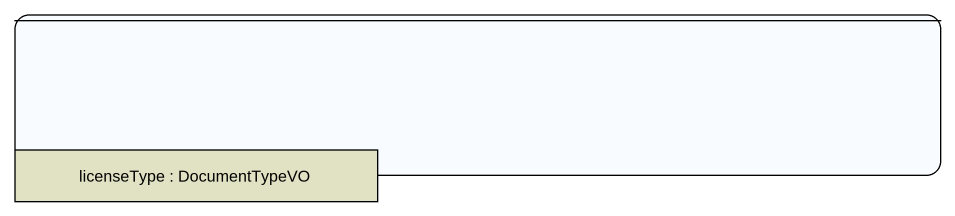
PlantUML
@startuml
hide empty description
state " " as state1 {
  state "licenseType : DocumentTypeVO" as licenseType <<object>> #E1E1C3
}
@enduml
